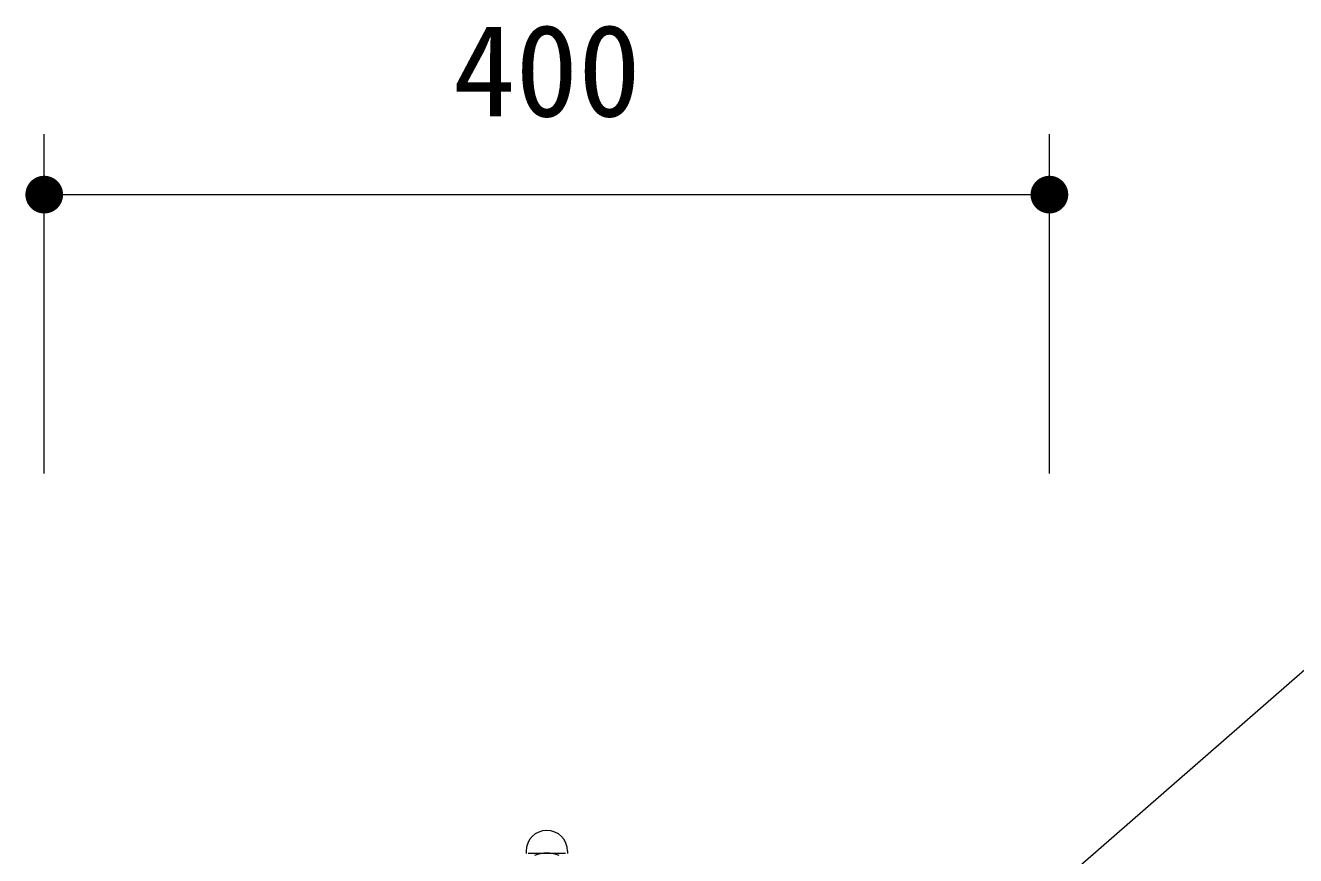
# Model space of a CAD drawing. Units: millimetres at full size, sheet at 1:20; details may follow other scales. Extents: x 0 to 8400, y 0 to 5940.
# Drawn here: x 3184 to 3689, y 2414 to 2744 of the extents above; entities that cross this region are included whole.
import ezdxf
from ezdxf.enums import TextEntityAlignment as Align

# ---------------------------------------------------------------- set-up
doc = ezdxf.new("R2010")
doc.units = ezdxf.units.MM
doc.header["$LTSCALE"] = 20
for name, color, linetype, lineweight in [('D-STR', 1, 'Continuous', 13), ('D-STR-DIM', 7, 'Continuous', 13), ('D-STR-HTXT', 7, 'Continuous', 13)]:
    doc.layers.add(name, color=color, linetype=linetype, lineweight=lineweight)
doc.styles.add('ＭＳ ゴシック', font='')
doc.styles.get('ＭＳ ゴシック').set_extended_font_data('MS Gothic')

# ---------------------------------------------------------------- blocks, each defined once
blk = doc.blocks.new('filled_dot')
at = {"color": 0, "linetype": 'Continuous', "lineweight": -2, "const_width": 1.25}
blk.add_lwpolyline([(-0.625, 0, 1), (0.625, 0, 1)], format="xyb", close=True, dxfattribs=at)

msp = doc.modelspace()

# ---------------------------------------------------------------- linework, layer by layer
at = {"layer": 'D-STR'}
for p, q in [((3383.01, 2415.61), (3383.01, 2414.73)), ((3383.9, 2414.86), (3398.63, 2414.86)), ((3399.51, 2415.61), (3399.51, 2414.73))]:
    msp.add_line(p, q, dxfattribs=at)
for centre, radius, start, end in [((3391.26, 2415.61), 8.25, 0, 180), ((3391.26, 2402.32), 12.54, 66.965, 113.035)]:
    msp.add_arc(centre, radius, start, end, dxfattribs=at)
at = {"layer": 'D-STR-DIM'}
for p, q in [((3191.26, 2565.86), (3191.26, 2700.75)), ((3591.26, 2565.86), (3591.26, 2700.75)), ((3191.26, 2676.75), (3591.26, 2676.75))]:
    msp.add_line(p, q, dxfattribs=at)
at = {"layer": 'D-STR-HTXT'}
msp.add_lwpolyline([(3516.26, 2333.86), (3812.39, 2592.1), (3872.39, 2592.1), (4254.62, 2592.1)], dxfattribs=at)

# ---------------------------------------------------------------- block references
at = {"layer": 'D-STR-DIM', "xscale": 6, "yscale": 6}
msp.add_blockref('filled_dot', (3191.26, 2676.75), dxfattribs=at)
at = {"layer": 'D-STR-DIM', "xscale": 6, "yscale": 6, "rotation": 180}
msp.add_blockref('filled_dot', (3591.26, 2676.75), dxfattribs=at)

# ---------------------------------------------------------------- texts
at = {"layer": 'D-STR-DIM', "style": 'ＭＳ ゴシック'}
msp.add_text('400', height=36.66, dxfattribs=at).set_placement((3391.26, 2744.5), align=Align.TOP_CENTER)

doc.saveas('drawing.dxf')
